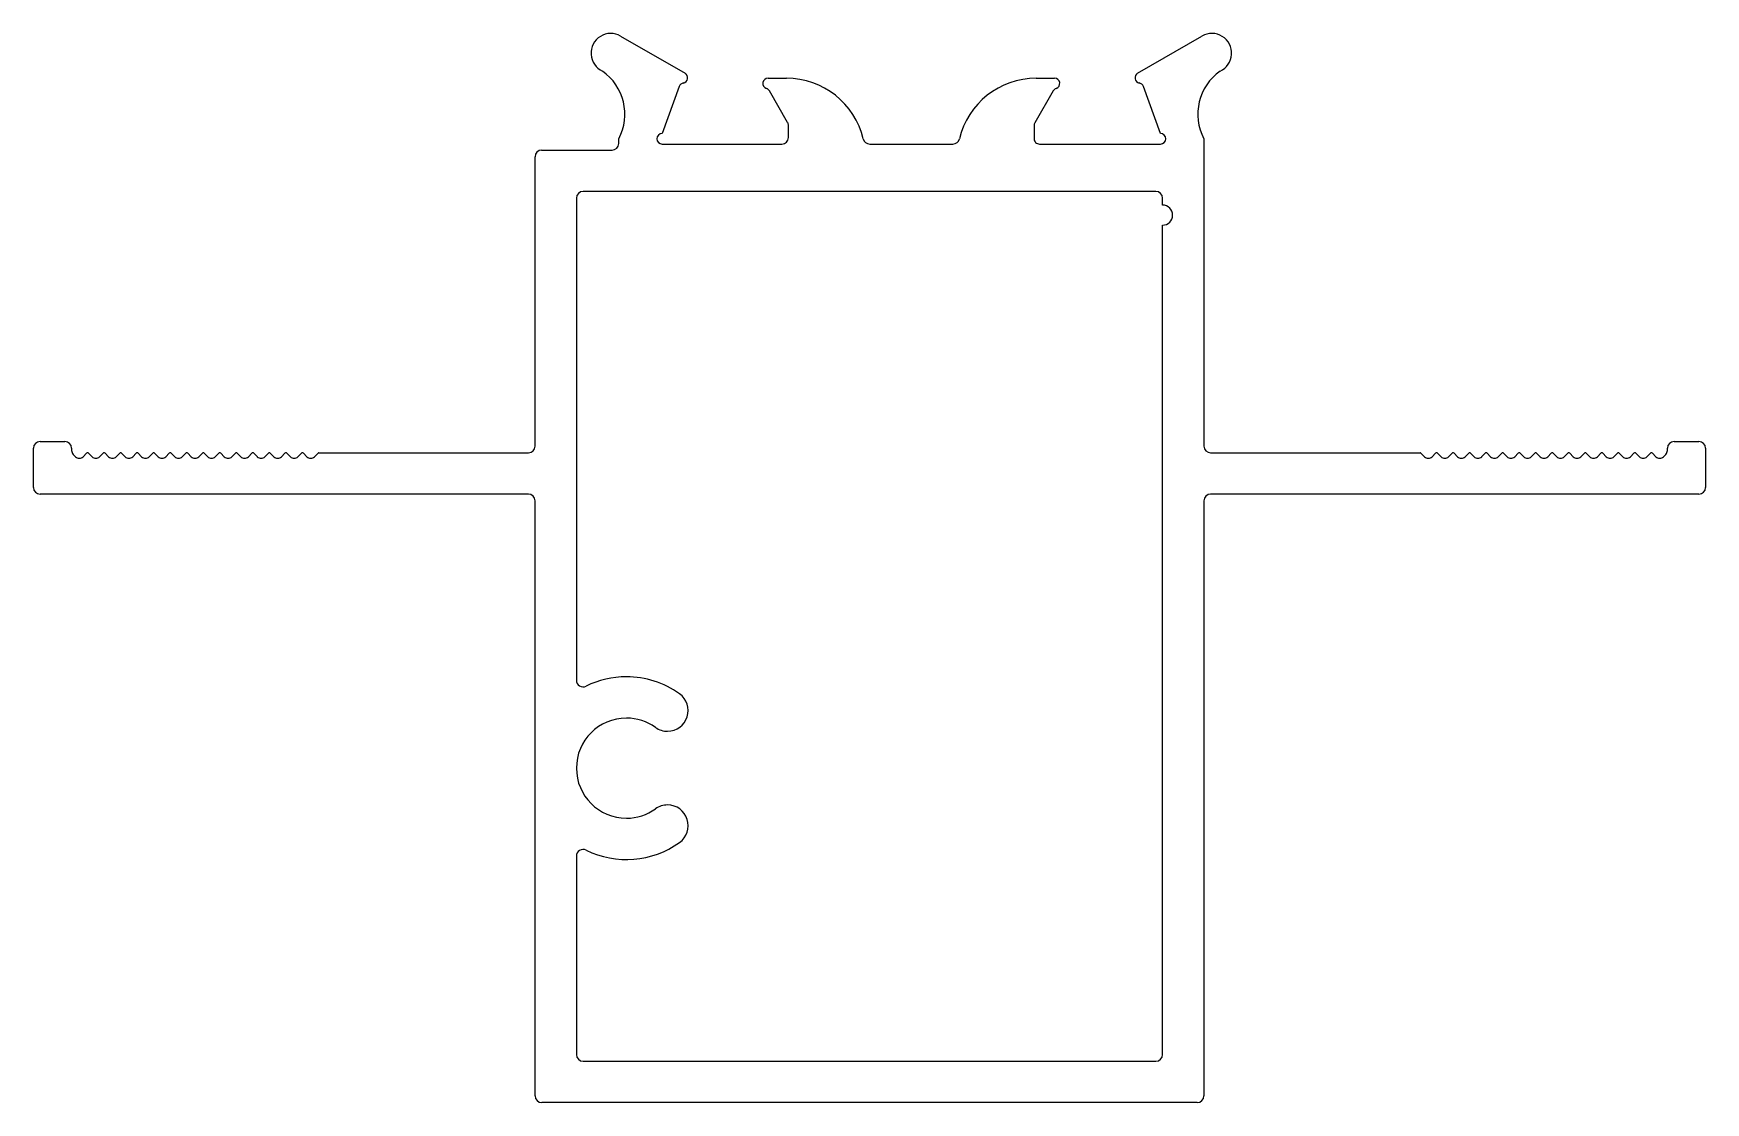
# Model space of a CAD drawing. Header units: inches. Extents: x -33 to 30.5, y 0.6 to 41.2.
import ezdxf

# ---------------------------------------------------------------- set-up
doc = ezdxf.new("R2010")
doc.units = ezdxf.units.IN
doc.header["$MEASUREMENT"] = 0
doc.layers.add('-Frame', color=152, linetype='Continuous')

msp = doc.modelspace()

# ---------------------------------------------------------------- linework, layer by layer
at = {"layer": '-Frame', "color": 7, "ltscale": 0.25}
for p, q in [((-10.747, 41.058), (-8.302, 39.647)), ((8.885, 39.647), (11.33, 41.058)), ((-5.145, 39.459), (-4.452, 39.459)), ((5.036, 39.459), (5.729, 39.459)), ((-8.521, 39.146), (-9.172, 37.359)), ((-4.405, 37.777), (-5.099, 38.978)), ((5.682, 38.978), (4.982, 37.766)), ((9.755, 37.359), (9.104, 39.146)), ((-4.372, 37.209), (-4.372, 37.652)), ((4.955, 37.664), (4.955, 37.159)), ((-10.82, 36.983), (-10.82, 37.159)), ((-9.172, 36.959), (-4.622, 36.959)), ((-1.29, 36.959), (1.874, 36.959)), ((5.155, 36.959), (9.755, 36.959)), ((11.404, 37.159), (11.404, 25.487)), ((-13.997, 25.483), (-13.997, 36.479)), ((-13.747, 36.729), (-11.074, 36.729)), ((-33.047, 23.917), (-33.047, 25.409)), ((-32.793, 25.663), (-31.851, 25.663)), ((-31.597, 25.409), (-31.597, 25.317)), ((29.004, 25.317), (29.004, 25.409)), ((29.258, 25.663), (30.2, 25.663)), ((30.454, 25.409), (30.454, 23.917)), ((-31.537, 25.174), (-31.448, 25.084)), ((-31.161, 25.084), (-31.026, 25.218)), ((-30.955, 25.218), (-30.82, 25.084)), ((-30.533, 25.084), (-30.399, 25.218)), ((-30.327, 25.218), (-30.193, 25.084)), ((-29.905, 25.084), (-29.771, 25.218)), ((-29.699, 25.218), (-29.565, 25.084)), ((-29.278, 25.084), (-29.144, 25.218)), ((-29.072, 25.218), (-28.938, 25.084)), ((-28.65, 25.084), (-28.516, 25.218)), ((-28.444, 25.218), (-28.31, 25.084)), ((-28.023, 25.084), (-27.888, 25.218)), ((-27.817, 25.218), (-27.682, 25.084)), ((-27.395, 25.084), (-27.261, 25.218)), ((-27.189, 25.218), (-27.055, 25.084)), ((-26.767, 25.084), (-26.633, 25.218)), ((-26.561, 25.218), (-26.427, 25.084)), ((-26.14, 25.084), (-26.006, 25.218)), ((-25.934, 25.218), (-25.8, 25.084)), ((-25.512, 25.084), (-25.378, 25.218)), ((-25.306, 25.218), (-25.172, 25.084)), ((-24.885, 25.084), (-24.751, 25.218)), ((-24.679, 25.218), (-24.544, 25.084)), ((-24.257, 25.084), (-24.123, 25.218)), ((-24.051, 25.218), (-23.917, 25.084)), ((-23.63, 25.084), (-23.495, 25.218)), ((-23.423, 25.218), (-23.289, 25.084)), ((-23.002, 25.084), (-22.868, 25.218)), ((-22.796, 25.218), (-22.662, 25.084)), ((-22.374, 25.084), (-22.24, 25.218)), ((-22.204, 25.233), (-14.247, 25.233)), ((11.658, 25.233), (19.611, 25.233)), ((19.647, 25.218), (19.781, 25.084)), ((20.069, 25.084), (20.203, 25.218)), ((20.275, 25.218), (20.409, 25.084)), ((20.696, 25.084), (20.83, 25.218)), ((20.902, 25.218), (21.036, 25.084)), ((21.324, 25.084), (21.458, 25.218)), ((21.53, 25.218), (21.664, 25.084)), ((21.951, 25.084), (22.086, 25.218)), ((22.157, 25.218), (22.292, 25.084)), ((22.579, 25.084), (22.713, 25.218)), ((22.785, 25.218), (22.919, 25.084)), ((23.207, 25.084), (23.341, 25.218)), ((23.413, 25.218), (23.547, 25.084)), ((23.834, 25.084), (23.968, 25.218)), ((24.04, 25.218), (24.174, 25.084)), ((24.462, 25.084), (24.596, 25.218)), ((24.668, 25.218), (24.802, 25.084)), ((25.089, 25.084), (25.224, 25.218)), ((25.295, 25.218), (25.43, 25.084)), ((25.717, 25.084), (25.851, 25.218)), ((25.923, 25.218), (26.057, 25.084)), ((26.345, 25.084), (26.479, 25.218)), ((26.551, 25.218), (26.685, 25.084)), ((26.972, 25.084), (27.106, 25.218)), ((27.178, 25.218), (27.312, 25.084)), ((27.6, 25.084), (27.734, 25.218)), ((27.806, 25.218), (27.94, 25.084)), ((28.227, 25.084), (28.361, 25.218)), ((28.433, 25.218), (28.568, 25.084)), ((28.855, 25.084), (28.944, 25.174)), ((-14.251, 23.663), (-32.793, 23.663)), ((30.2, 23.663), (11.658, 23.663)), ((-13.997, 7.551), (-13.997, 23.409)), ((11.404, 23.409), (11.404, 0.811)), ((-13.997, 0.811), (-13.997, 7.551)), ((11.15, 0.557), (-13.743, 0.557))]:
    msp.add_line(p, q, dxfattribs=at)
at = {"layer": '-Frame', "color": 3, "ltscale": 0.25}
for p, q in [((9.58, 35.159), (-12.173, 35.159)), ((-12.427, 34.905), (-12.427, 31.756)), ((9.834, 34.639), (9.834, 34.905)), ((9.834, 2.381), (9.834, 33.877)), ((-12.427, 31.756), (-12.427, 16.598)), ((-12.427, 9.917), (-12.427, 2.381)), ((-12.173, 2.127), (9.58, 2.127))]:
    msp.add_line(p, q, dxfattribs=at)
at = {"layer": '-Frame', "color": 7, "ltscale": 0.25}
for centre, radius, start, end in [((-11.122, 40.409), 0.75, 59.99999, 245.02501), ((11.705, 40.409), 0.75, 294.97499, 120.00001), ((-12.589, 38.093), 2, 332.15763, 54.88752), ((-8.402, 39.473), 0.2, 280.2629, 60.00002), ((-5.145, 39.259), 0.2, 90, 251.23746), ((-4.452, 36.459), 3, 13.3424, 89.99994), ((5.036, 36.459), 3, 90.00006, 166.6576), ((5.729, 39.259), 0.2, 288.76254, 90), ((8.985, 39.473), 0.2, 119.99998, 259.7371), ((13.172, 38.093), 2, 125.11248, 207.84237), ((-8.33, 39.077), 0.203, 100.2629, 160.00002), ((-5.275, 38.877), 0.203, 30.00002, 71.23746), ((5.858, 38.877), 0.203, 108.76254, 149.99998), ((8.914, 39.077), 0.203, 19.99998, 79.7371), ((-4.622, 37.652), 0.25, 0, 30.00002), ((5.158, 37.664), 0.203, 149.99998, 180), ((-11.074, 36.983), 0.254, 270, 0), ((-9.172, 37.159), 0.2, 90, 270), ((-4.622, 37.209), 0.25, 270, 0), ((-1.29, 37.209), 0.25, 193.3425, 270.00004), ((1.874, 37.209), 0.25, 269.99996, 346.6575), ((5.155, 37.159), 0.2, 179.99996, 270.00004), ((9.755, 37.159), 0.2, 270, 90), ((-13.747, 36.479), 0.25, 90, 180), ((-32.793, 25.409), 0.254, 90, 180), ((-31.851, 25.409), 0.254, 360, 90), ((-14.247, 25.483), 0.25, 270, 360), ((11.658, 25.487), 0.254, 180, 270), ((29.258, 25.409), 0.254, 90, 180), ((30.2, 25.409), 0.254, 0, 90), ((-31.394, 25.317), 0.203, 180, 225), ((-31.304, 25.228), 0.203, 225, 270), ((-31.304, 25.228), 0.203, 270, 315), ((-30.99, 25.182), 0.0508, 90, 135), ((-30.99, 25.182), 0.0508, 45, 90), ((-30.677, 25.228), 0.203, 225, 270), ((-30.677, 25.228), 0.203, 270, 315), ((-30.363, 25.182), 0.0508, 90, 135), ((-30.363, 25.182), 0.0508, 45, 90), ((-30.049, 25.228), 0.203, 225, 270), ((-30.049, 25.228), 0.203, 270, 315), ((-29.735, 25.182), 0.0508, 90, 135), ((-29.735, 25.182), 0.0508, 45, 90), ((-29.421, 25.228), 0.203, 225, 270), ((-29.421, 25.228), 0.203, 270, 315), ((-29.108, 25.182), 0.0508, 90, 135), ((-29.108, 25.182), 0.0508, 45, 90), ((-28.794, 25.228), 0.203, 225, 270), ((-28.794, 25.228), 0.203, 270, 315), ((-28.48, 25.182), 0.0508, 90, 135), ((-28.48, 25.182), 0.0508, 45, 90), ((-28.166, 25.228), 0.203, 225, 270), ((-28.166, 25.228), 0.203, 270, 315), ((-27.853, 25.182), 0.0508, 90, 135), ((-27.853, 25.182), 0.0508, 45, 90), ((-27.539, 25.228), 0.203, 225, 270), ((-27.539, 25.228), 0.203, 270, 315), ((-27.225, 25.182), 0.0508, 90, 135), ((-27.225, 25.182), 0.0508, 45, 90), ((-26.911, 25.228), 0.203, 225, 270), ((-26.911, 25.228), 0.203, 270, 315), ((-26.597, 25.182), 0.0508, 90, 135), ((-26.597, 25.182), 0.0508, 45, 90), ((-26.284, 25.228), 0.203, 225, 270), ((-26.284, 25.228), 0.203, 270, 315), ((-25.97, 25.182), 0.0508, 90, 135), ((-25.97, 25.182), 0.0508, 45, 90), ((-25.656, 25.228), 0.203, 225, 270), ((-25.656, 25.228), 0.203, 270, 315), ((-25.342, 25.182), 0.0508, 90, 135), ((-25.342, 25.182), 0.0508, 45, 90), ((-25.028, 25.228), 0.203, 225, 270), ((-25.028, 25.228), 0.203, 270, 315), ((-24.715, 25.182), 0.0508, 90, 135), ((-24.715, 25.182), 0.0508, 45, 90), ((-24.401, 25.228), 0.203, 225, 270), ((-24.401, 25.228), 0.203, 270, 315), ((-24.087, 25.182), 0.0508, 90, 135), ((-24.087, 25.182), 0.0508, 45, 90), ((-23.773, 25.228), 0.203, 225, 270), ((-23.773, 25.228), 0.203, 270, 315), ((-23.459, 25.182), 0.0508, 90, 135), ((-23.459, 25.182), 0.0508, 45, 90), ((-23.146, 25.228), 0.203, 225, 270), ((-23.146, 25.228), 0.203, 270, 315), ((-22.832, 25.182), 0.0508, 90, 135), ((-22.832, 25.182), 0.0508, 45, 90), ((-22.518, 25.228), 0.203, 225, 270), ((-22.518, 25.228), 0.203, 270, 315), ((-22.204, 25.182), 0.0508, 90, 135), ((19.611, 25.182), 0.0508, 45, 90), ((19.925, 25.228), 0.203, 225, 270), ((19.925, 25.228), 0.203, 270, 315), ((20.239, 25.182), 0.0508, 90, 135), ((20.239, 25.182), 0.0508, 45, 90), ((20.553, 25.228), 0.203, 225, 270), ((20.553, 25.228), 0.203, 270, 315), ((20.866, 25.182), 0.0508, 90, 135), ((20.866, 25.182), 0.0508, 45, 90), ((21.18, 25.228), 0.203, 225, 270), ((21.18, 25.228), 0.203, 270, 315), ((21.494, 25.182), 0.0508, 90, 135), ((21.494, 25.182), 0.0508, 45, 90), ((21.808, 25.228), 0.203, 225, 270), ((21.808, 25.228), 0.203, 270, 315), ((22.122, 25.182), 0.0508, 90, 135), ((22.122, 25.182), 0.0508, 45, 90), ((22.435, 25.228), 0.203, 225, 270), ((22.435, 25.228), 0.203, 270, 315), ((22.749, 25.182), 0.0508, 90, 135), ((22.749, 25.182), 0.0508, 45, 90), ((23.063, 25.228), 0.203, 225, 270), ((23.063, 25.228), 0.203, 270, 315), ((23.377, 25.182), 0.0508, 90, 135), ((23.377, 25.182), 0.0508, 45, 90), ((23.69, 25.228), 0.203, 225, 270), ((23.69, 25.228), 0.203, 270, 315), ((24.004, 25.182), 0.0508, 90, 135), ((24.004, 25.182), 0.0508, 45, 90), ((24.318, 25.228), 0.203, 225, 270), ((24.318, 25.228), 0.203, 270, 315), ((24.632, 25.182), 0.0508, 90, 135), ((24.632, 25.182), 0.0508, 45, 90), ((24.946, 25.228), 0.203, 225, 270), ((24.946, 25.228), 0.203, 270, 315), ((25.259, 25.182), 0.0508, 90, 135), ((25.259, 25.182), 0.0508, 45, 90), ((25.573, 25.228), 0.203, 225, 270), ((25.573, 25.228), 0.203, 270, 315), ((25.887, 25.182), 0.0508, 90, 135), ((25.887, 25.182), 0.0508, 45, 90), ((26.201, 25.228), 0.203, 225, 270), ((26.201, 25.228), 0.203, 270, 315), ((26.515, 25.182), 0.0508, 90, 135), ((26.515, 25.182), 0.0508, 45, 90), ((26.828, 25.228), 0.203, 225, 270), ((26.828, 25.228), 0.203, 270, 315), ((27.142, 25.182), 0.0508, 90, 135), ((27.142, 25.182), 0.0508, 45, 90), ((27.456, 25.228), 0.203, 225, 270), ((27.456, 25.228), 0.203, 270, 315), ((27.77, 25.182), 0.0508, 90, 135), ((27.77, 25.182), 0.0508, 45, 90), ((28.084, 25.228), 0.203, 225, 270), ((28.084, 25.228), 0.203, 270, 315), ((28.397, 25.182), 0.0508, 90, 135), ((28.397, 25.182), 0.0508, 45, 90), ((28.711, 25.228), 0.203, 225, 270), ((28.711, 25.228), 0.203, 270, 315), ((28.801, 25.317), 0.203, 315, 0), ((-32.793, 23.917), 0.254, 180, 270), ((-14.251, 23.409), 0.254, 360, 90), ((11.658, 23.409), 0.254, 90, 180), ((30.2, 23.917), 0.254, 270, 0), ((-13.743, 0.811), 0.254, 180, 270), ((11.15, 0.811), 0.254, 270, 360)]:
    msp.add_arc(centre, radius, start, end, dxfattribs=at)
at = {"layer": '-Frame', "color": 3, "ltscale": 0.25}
for centre, radius, start, end in [((-12.173, 34.905), 0.254, 90, 180), ((9.58, 34.905), 0.254, 0, 90), ((9.834, 34.258), 0.381, 270, 90), ((-12.173, 16.598), 0.254, 180, 296.23142), ((-10.527, 13.258), 3.47, 90, 116.23142), ((-10.527, 13.258), 3.47, 54.46693, 90), ((-8.966, 15.443), 0.785, 270, 54.46693), ((-10.527, 13.258), 1.9, 90, 180), ((-10.527, 13.258), 1.9, 54.46693, 90), ((-8.966, 15.443), 0.785, 234.46693, 270), ((-10.527, 13.258), 1.9, 180, 270), ((-10.527, 13.258), 1.9, 270, 305.53307), ((-8.966, 11.073), 0.785, 90, 125.53307), ((-8.966, 11.073), 0.785, 305.53307, 90), ((-12.173, 9.917), 0.254, 63.76858, 180), ((-10.527, 13.258), 3.47, 243.76858, 305.53307), ((-12.173, 2.381), 0.254, 180, 270), ((9.58, 2.381), 0.254, 270, 360)]:
    msp.add_arc(centre, radius, start, end, dxfattribs=at)

doc.saveas('drawing.dxf')
